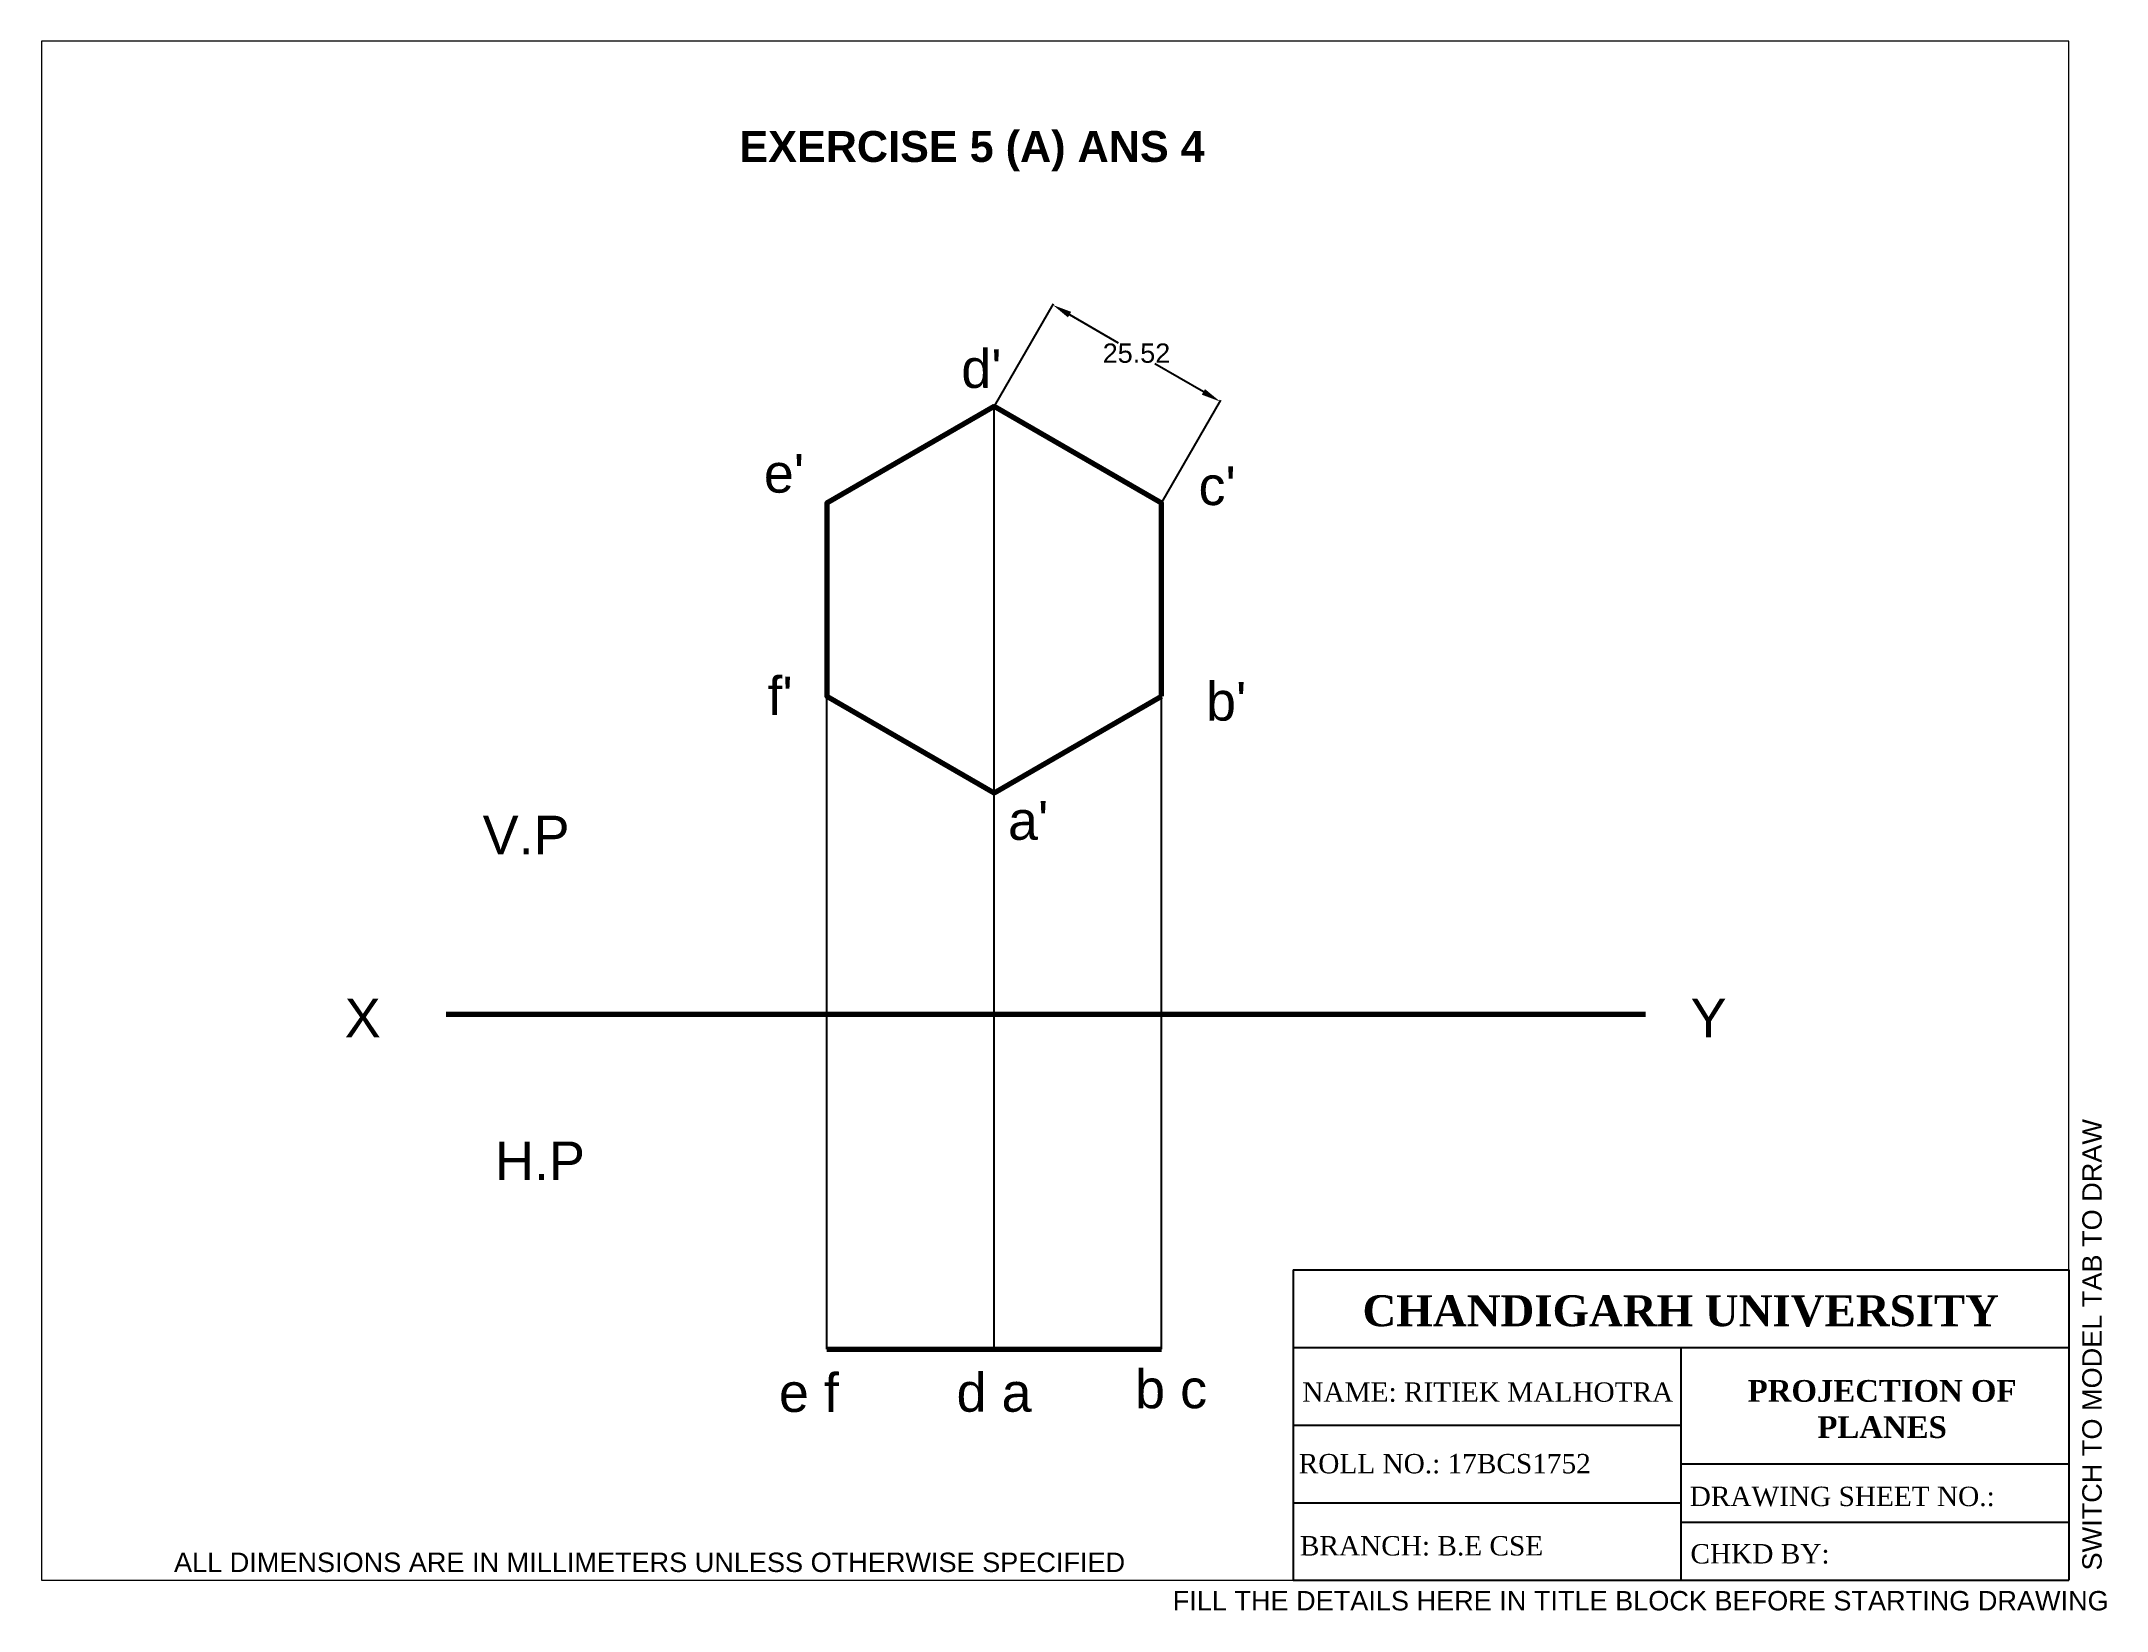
# Paper-space layout 'Layout1' of a CAD drawing. Header units: millimetres. Extents: x 0 to 266, y -4 to 198.
# The model-space entities are those that its viewports show. They can reach past a viewport. Long polylines and large blocks are cut down to what shows.
import ezdxf

# ---------------------------------------------------------------- set-up
doc = ezdxf.new("R2010")
doc.units = ezdxf.units.MM
doc.linetypes.add('ACAD_ISO08W100', pattern=[36, 24, -3, 6, -3])
doc.layers.add('Comments', color=10, linetype='Continuous', lineweight=13, plot=False)
doc.layers.add('thick continuous', color=7, linetype='Continuous', lineweight=30)
doc.styles.get("Standard").update_dxf_attribs({"font": 'arial.ttf'})
doc.dimstyles.get("Standard").update_dxf_attribs({"dimtxt": 2.5, "dimasz": 2.5, "dimexe": 0.18, "dimexo": 0.0625, "dimgap": 0.09, "dimtad": 0, "dimtih": 1, "dimtoh": 1, "dimdec": 1, "dimzin": 0, "dimdsep": 46, "dimtxsty": 'Standard', "dimcen": 0.09, "dimadec": 0, "dimazin": 0, "dimtfac": 1, "dimtdec": 1, "dimtofl": 0, "dimtmove": 0, "dimatfit": 3, "dimfxl": 1, "dimtolj": 1, "dimtzin": 0, "dimarcsym": 0})

# ---------------------------------------------------------------- blocks, each defined once
blk = doc.blocks.new('*D13')
at = {"layer": 'Defpoints', "color": 0}
for p in [(87.68, 156.7), (116.91, 157.33), (109.33, 144.2)]:
    blk.add_point(p, dxfattribs=at)
at = {"layer": 'thick continuous', "color": 0, "lineweight": -2}
for p, q in [((87.71, 156.75), (95.35, 169.99)), ((97.42, 168.58), (103.72, 164.95)), ((114.74, 158.58), (108.45, 162.21)), ((109.36, 144.25), (117, 157.49))]:
    blk.add_line(p, q, dxfattribs=at)
at = {"layer": 'thick continuous', "color": 0}
for points in [[(97.63, 168.94), (97.21, 168.22), (95.26, 169.83)], [(114.53, 158.22), (114.95, 158.94), (116.91, 157.33)]]:
    blk.add_solid(points, dxfattribs=at)
at = {"layer": 'thick continuous', "color": 0, "lineweight": -3, "insert": (106.08, 163.58), "char_height": 2.5, "attachment_point": 5}
blk.add_mtext('\\A1;25.52', dxfattribs=at)

msp = doc.modelspace()

# ---------------------------------------------------------------- linework, layer by layer
at = {"layer": 'thick continuous', "lineweight": -3}
for p, q in [((87.68, 34.68), (87.68, 156.7)), ((66.02, 34.68), (66.02, 119.2)), ((109.33, 34.68), (109.33, 119.2))]:
    msp.add_line(p, q, dxfattribs=at)
at = {"layer": 'thick continuous', "lineweight": 70}
for p, q in [((16.75, 78.02), (171.95, 78.02)), ((66.02, 34.68), (109.33, 34.68))]:
    msp.add_line(p, q, dxfattribs=at)
msp.add_lwpolyline([(109.33, 119.2), (109.33, 144.2), (87.68, 156.7), (66.02, 144.2), (66.02, 119.2), (87.68, 106.7)], close=True, dxfattribs=at)

# ---------------------------------------------------------------- texts
at = {"layer": 'thick continuous', "attachment_point": 1}
for s, width, gutter_width, insert, char_height in [('{\\fArial|b1|i0|c0|p34;EXERCISE 5 (A) ANS 4}', 81.5213, 81.52, (54.68, 192.34), 4), ("d'", 18.7864, 12.5, (83.4, 164.1), 5), ("e'", 18.7864, 12.5, (57.85, 150.54), 5), ("c'", 18.7864, 12.5, (114.11, 148.93), 5), ("f'", 18.7864, 12.5, (58.31, 121.74), 5), ("b'", 18.7864, 12.5, (115.08, 121.04), 5), ("a'", 18.7864, 12.5, (89.45, 105.61), 5), ('V.P', 18.7864, 12.5, (21.45, 103.73), 5), ('X', 18.7864, 12.5, (3.6, 80.05), 5), ('Y', 18.7864, 12.5, (177.8, 80.05), 5), ('H.P', 18.7864, 12.5, (23.05, 61.56), 5), ('b c', 18.7864, 12.5, (105.9, 32.04), 5), ('e f', 18.7864, 12.5, (59.8, 31.56), 5), ('d a', 18.7864, 12.5, (82.79, 31.59), 5)]:
    msp.add_mtext_dynamic_manual_height_columns(s, width=width, gutter_width=gutter_width, heights=[0], dxfattribs=dict(at, insert=insert, char_height=char_height))

# ---------------------------------------------------------------- dimensions: what is measured, and where the dimension line sits
at = {"layer": 'thick continuous', "lineweight": -3}
dim = msp.add_aligned_dim(p1=(87.68, 156.7), p2=(109.33, 144.2), distance=15.16, text='25.52', dimstyle='Standard', dxfattribs=at)
dim.commit()
dim.dimension.update_dxf_attribs({"geometry": '*D13', "text_midpoint": (106.08, 163.58)})

psp = doc.layouts.get("Layout1")

# ---------------------------------------------------------------- linework, layer by layer
for p, q in [((161.41, 40), (261.41, 40)), ((161.41, 40), (161.41, 0)), ((261.41, 40), (261.41, 0)), ((161.41, 30), (261.41, 30)), ((161.41, 30), (194.27, 30)), ((211.41, 30), (211.41, 0)), ((161.41, 20), (211.41, 20)), ((211.41, 15), (261.41, 15)), ((161.41, 10), (211.41, 10)), ((211.41, 7.5), (261.41, 7.5)), ((161.41, 0), (261.41, 0))]:
    psp.add_line(p, q)

# ---------------------------------------------------------------- texts
at = {"attachment_point": 1}
for s, width, insert, char_height in [('\\pxqc;{\\fTimes New Roman|b1|i0|c0|p18;CHANDIGARH UNIVERSITY}', 80.8177, (170.98, 36.75), 4), ('\\pxqc;{\\fTimes New Roman|b1|i0|c0|p18;PROJECTION OF PLANES}', 46.4985, (214.1, 25.81), 2.8)]:
    psp.add_mtext_dynamic_manual_height_columns(s, width=width, gutter_width=40, heights=[0], dxfattribs=dict(at, insert=insert, char_height=char_height))
at = {"linetype": 'ACAD_ISO08W100', "lineweight": 100, "insert": (162.59, 25.51), "char_height": 2.5, "attachment_point": 1}
psp.add_mtext_dynamic_manual_height_columns('{\\fTimes New Roman|b0|i0|c0|p18;NAME: RITIEK MALHOTRA}', width=53.4955, gutter_width=53.5, heights=[0], dxfattribs=at).dxf.set("width", 45.3199)
at = {"linetype": 'ACAD_ISO08W100', "lineweight": 100, "char_height": 2.5, "attachment_point": 1}
for s, width, gutter_width, insert in [('{\\fTimes New Roman|b0|i0|c0|p18;ROLL NO.: 17BCS1752}', 45.3199, 45.32, (162.13, 16.28)), ('{\\fTimes New Roman|b0|i0|c0|p18;DRAWING SHEET NO.:}', 45.3199, 25, (212.54, 12.06)), ('{\\fTimes New Roman|b0|i0|c0|p18;BRANCH: B.E CSE}', 45.3199, 45.32, (162.28, 5.69)), ('{\\fTimes New Roman|b0|i0|c0|p18;CHKD BY: }', 47.9779, 25, (212.64, 4.66))]:
    psp.add_mtext_dynamic_manual_height_columns(s, width=width, gutter_width=gutter_width, heights=[0], dxfattribs=dict(at, insert=insert))
at = {"layer": 'Comments'}
psp.add_text('SWITCH TO MODEL TAB TO DRAW', height=2.5, rotation=90, dxfattribs=at).set_placement((265.66, 1.26))
psp.add_text('FILL THE DETAILS HERE IN TITLE BLOCK BEFORE STARTING DRAWING', height=2.5, dxfattribs=at).set_placement((145.88, -3.89))
at = {"layer": 'thick continuous'}
psp.add_text('ALL DIMENSIONS ARE IN MILLIMETERS UNLESS OTHERWISE SPECIFIED', height=2.5, dxfattribs=at).set_placement((17.11, 1.06))

# ---------------------------------------------------------------- viewports
psp.add_viewport(center=(130.71, 99.21), size=(261.41, 198.4125), view_center_point=(95.54, 104.37), view_height=199.179, dxfattribs=at)

doc.saveas('drawing.dxf')
